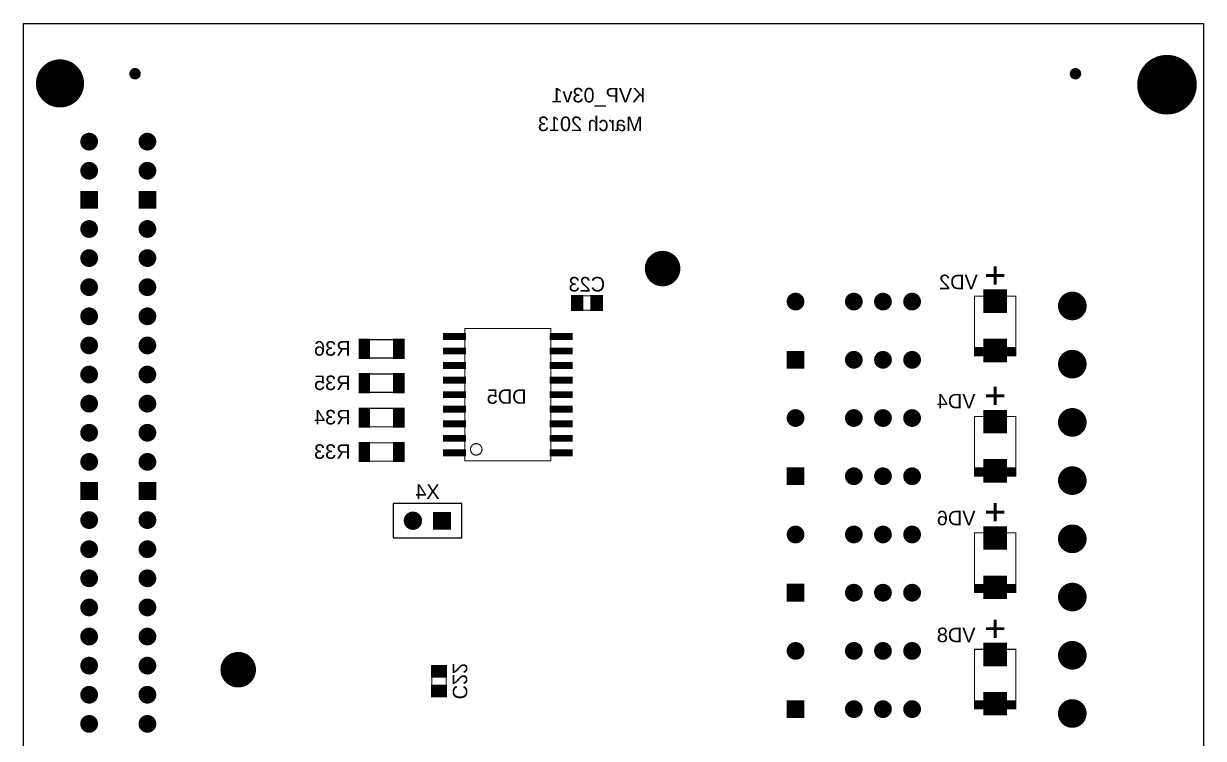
# Model space of a CAD drawing. Extents: x -6 to 97, y -11 to 222.
# Drawn here: x -5.7 to 97.2, y 160 to 222.4 of the extents above; entities that cross this region are included whole.
import ezdxf
from ezdxf.enums import TextEntityAlignment as Align

# ---------------------------------------------------------------- set-up
doc = ezdxf.new("R2010")
doc.units = 0
for name, color, linetype in [('BOARD', 173, 'CONTINUOUS'), ('BOT', 52, 'CONTINUOUS'), ('BOT_ASY', 232, 'CONTINUOUS')]:
    doc.layers.add(name, color=color, linetype=linetype)

msp = doc.modelspace()

# ---------------------------------------------------------------- linework, layer by layer
at = {"layer": 'BOARD'}
msp.add_lwpolyline([(-5.715, -10.541), (-5.715, 222.377), (97.155, 222.377), (97.155, -10.541)], close=True, dxfattribs=at)
at = {"layer": 'BOT', "const_width": 0.2}
for points in [[(-2.54, 215.155, 1), (-2.54, 219.155, 1)], [(93.98, 214.543, 1), (93.98, 219.543, 1)], [(4, 217.6, 1), (4, 218.4, 1)], [(86, 217.6, 1), (86, 218.4, 1)], [(0, 211.4, 1), (0, 212.75, 1)], [(5.08, 211.4, 1), (5.08, 212.75, 1)], [(0, 208.86, 1), (0, 210.21, 1)], [(5.08, 208.86, 1), (5.08, 210.21, 1)], [(0, 203.78, 1), (0, 205.13, 1)], [(5.08, 203.78, 1), (5.08, 205.13, 1)], [(0, 201.24, 1), (0, 202.59, 1)], [(5.08, 201.24, 1), (5.08, 202.59, 1)], [(50, 199.55, 1), (50, 202.45, 1)], [(0, 198.7, 1), (0, 200.05, 1)], [(5.08, 198.7, 1), (5.08, 200.05, 1)], [(61.595, 197.445, 1), (61.595, 198.795, 1)], [(66.675, 197.445, 1), (66.675, 198.795, 1)], [(69.215, 197.445, 1), (69.215, 198.795, 1)], [(71.755, 197.445, 1), (71.755, 198.795, 1)], [(85.725, 196.589, 1), (85.725, 198.889, 1)], [(0, 196.16, 1), (0, 197.51, 1)], [(5.08, 196.16, 1), (5.08, 197.51, 1)], [(0, 193.62, 1), (0, 194.97, 1)], [(5.08, 193.62, 1), (5.08, 194.97, 1)], [(66.675, 192.365, 1), (66.675, 193.715, 1)], [(69.215, 192.365, 1), (69.215, 193.715, 1)], [(71.755, 192.365, 1), (71.755, 193.715, 1)], [(85.725, 191.509, 1), (85.725, 193.809, 1)], [(0, 191.08, 1), (0, 192.43, 1)], [(5.08, 191.08, 1), (5.08, 192.43, 1)], [(0, 188.54, 1), (0, 189.89, 1)], [(5.08, 188.54, 1), (5.08, 189.89, 1)], [(61.595, 187.285, 1), (61.595, 188.635, 1)], [(66.675, 187.285, 1), (66.675, 188.635, 1)], [(69.215, 187.285, 1), (69.215, 188.635, 1)], [(71.755, 187.285, 1), (71.755, 188.635, 1)], [(85.725, 186.429, 1), (85.725, 188.729, 1)], [(0, 186, 1), (0, 187.35, 1)], [(5.08, 186, 1), (5.08, 187.35, 1)], [(0, 183.46, 1), (0, 184.81, 1)], [(5.08, 183.46, 1), (5.08, 184.81, 1)], [(66.675, 182.205, 1), (66.675, 183.555, 1)], [(69.215, 182.205, 1), (69.215, 183.555, 1)], [(71.755, 182.205, 1), (71.755, 183.555, 1)], [(85.725, 181.349, 1), (85.725, 183.649, 1)], [(0, 178.38, 1), (0, 179.73, 1)], [(5.08, 178.38, 1), (5.08, 179.73, 1)], [(28.23, 178.3, 1), (28.23, 179.7, 1)], [(61.595, 177.125, 1), (61.595, 178.475, 1)], [(66.675, 177.125, 1), (66.675, 178.475, 1)], [(69.215, 177.125, 1), (69.215, 178.475, 1)], [(71.755, 177.125, 1), (71.755, 178.475, 1)], [(85.725, 176.269, 1), (85.725, 178.569, 1)], [(0, 175.84, 1), (0, 177.19, 1)], [(5.08, 175.84, 1), (5.08, 177.19, 1)], [(0, 173.3, 1), (0, 174.65, 1)], [(5.08, 173.3, 1), (5.08, 174.65, 1)], [(66.675, 172.045, 1), (66.675, 173.395, 1)], [(69.215, 172.045, 1), (69.215, 173.395, 1)], [(71.755, 172.045, 1), (71.755, 173.395, 1)], [(85.725, 171.189, 1), (85.725, 173.489, 1)], [(0, 170.76, 1), (0, 172.11, 1)], [(5.08, 170.76, 1), (5.08, 172.11, 1)], [(0, 168.22, 1), (0, 169.57, 1)], [(5.08, 168.22, 1), (5.08, 169.57, 1)], [(61.595, 166.965, 1), (61.595, 168.315, 1)], [(66.675, 166.965, 1), (66.675, 168.315, 1)], [(69.215, 166.965, 1), (69.215, 168.315, 1)], [(71.755, 166.965, 1), (71.755, 168.315, 1)], [(85.725, 166.109, 1), (85.725, 168.409, 1)], [(0, 165.68, 1), (0, 167.03, 1)], [(5.08, 165.68, 1), (5.08, 167.03, 1)], [(13, 164.55, 1), (13, 167.45, 1)], [(0, 163.14, 1), (0, 164.49, 1)], [(5.08, 163.14, 1), (5.08, 164.49, 1)], [(66.675, 161.885, 1), (66.675, 163.235, 1)], [(69.215, 161.885, 1), (69.215, 163.235, 1)], [(71.755, 161.885, 1), (71.755, 163.235, 1)], [(85.725, 161.029, 1), (85.725, 163.329, 1)], [(0, 160.6, 1), (0, 161.95, 1)], [(5.08, 160.6, 1), (5.08, 161.95, 1)]]:
    msp.add_lwpolyline(points, format="xyb", close=True, dxfattribs=at)
for points in [[(92.717, 219.2), (95.243, 219.2)], [(93.147, 219.4), (94.813, 219.4)], [(-4.352, 218), (-0.728, 218)], [(-4.245, 218.2), (-0.835, 218.2)], [(-4.105, 218.4), (-0.975, 218.4)], [(-3.922, 218.6), (-1.158, 218.6)], [(-3.677, 218.8), (-1.403, 218.8)], [(-3.311, 219), (-1.769, 219)], [(3.6, 218), (4.4, 218)], [(3.654, 218.2), (4.346, 218.2)], [(85.6, 218), (86.4, 218)], [(85.654, 218.2), (86.346, 218.2)], [(91.671, 218), (96.289, 218)], [(91.764, 218.2), (96.196, 218.2)], [(91.881, 218.4), (96.079, 218.4)], [(92.025, 218.6), (95.935, 218.6)], [(92.202, 218.8), (95.758, 218.8)], [(92.425, 219), (95.535, 219)], [(-4.539, 217.2), (-0.541, 217.2)], [(-4.533, 217), (-0.547, 217)], [(-4.524, 217.4), (-0.556, 217.4)], [(-4.489, 217.6), (-0.591, 217.6)], [(-4.433, 217.8), (-0.647, 217.8)], [(3.654, 217.8), (4.346, 217.8)], [(85.654, 217.8), (86.346, 217.8)], [(91.481, 217), (96.479, 217)], [(91.485, 217.2), (96.475, 217.2)], [(91.506, 217.4), (96.454, 217.4)], [(91.543, 217.6), (96.417, 217.6)], [(91.598, 217.8), (96.362, 217.8)], [(-4.508, 216.8), (-0.572, 216.8)], [(-4.461, 216.6), (-0.619, 216.6)], [(-4.392, 216.4), (-0.688, 216.4)], [(-4.297, 216.2), (-0.783, 216.2)], [(-4.172, 216), (-0.908, 216)], [(91.492, 216.8), (96.468, 216.8)], [(91.52, 216.6), (96.44, 216.6)], [(91.565, 216.4), (96.395, 216.4)], [(91.627, 216.2), (96.333, 216.2)], [(91.708, 216), (96.252, 216)], [(-4.011, 215.8), (-1.069, 215.8)], [(-3.797, 215.6), (-1.283, 215.6)], [(-3.499, 215.4), (-1.581, 215.4)], [(-2.961, 215.2), (-2.119, 215.2)], [(91.811, 215.8), (96.149, 215.8)], [(91.939, 215.6), (96.021, 215.6)], [(92.096, 215.4), (95.864, 215.4)], [(92.291, 215.2), (95.669, 215.2)], [(92.54, 215), (95.42, 215)], [(92.876, 214.8), (95.084, 214.8)], [(93.45, 214.6), (94.51, 214.6)], [(-0.67, 212), (0.67, 212)], [(-0.663, 212.2), (0.663, 212.2)], [(-0.591, 212.4), (0.591, 212.4)], [(-0.424, 212.6), (0.424, 212.6)], [(4.41, 212), (5.75, 212)], [(4.417, 212.2), (5.743, 212.2)], [(4.489, 212.4), (5.671, 212.4)], [(4.656, 212.6), (5.504, 212.6)], [(-0.616, 211.8), (0.616, 211.8)], [(-0.479, 211.6), (0.479, 211.6)], [(4.464, 211.8), (5.696, 211.8)], [(4.601, 211.6), (5.559, 211.6)], [(-0.62, 209.8), (0.62, 209.8)], [(-0.489, 210), (0.489, 210)], [(-0.115, 210.2), (0.115, 210.2)], [(4.46, 209.8), (5.7, 209.8)], [(4.591, 210), (5.569, 210)], [(4.965, 210.2), (5.195, 210.2)], [(-0.671, 209.6), (0.671, 209.6)], [(-0.661, 209.4), (0.661, 209.4)], [(-0.586, 209.2), (0.586, 209.2)], [(-0.411, 209), (0.411, 209)], [(4.409, 209.6), (5.751, 209.6)], [(4.419, 209.4), (5.741, 209.4)], [(4.494, 209.2), (5.666, 209.2)], [(4.669, 209), (5.491, 209)], [(-0.675, 207.6), (0.675, 207.6)], [(-0.675, 207.4), (0.675, 207.4)], [(-0.675, 207.2), (0.675, 207.2)], [(-0.675, 207), (0.675, 207)], [(-0.675, 206.8), (0.675, 206.8)], [(4.405, 207.6), (5.755, 207.6)], [(4.405, 207.4), (5.755, 207.4)], [(4.405, 207.2), (5.755, 207.2)], [(4.405, 207), (5.755, 207)], [(4.405, 206.8), (5.755, 206.8)], [(-0.675, 206.6), (0.675, 206.6)], [(-0.675, 206.4), (0.675, 206.4)], [(4.405, 206.6), (5.755, 206.6)], [(4.405, 206.4), (5.755, 206.4)], [(-0.58, 204.8), (0.58, 204.8)], [(-0.398, 205), (0.398, 205)], [(4.5, 204.8), (5.66, 204.8)], [(4.682, 205), (5.478, 205)], [(-0.672, 204.4), (0.672, 204.4)], [(-0.659, 204.6), (0.659, 204.6)], [(-0.624, 204.2), (0.624, 204.2)], [(-0.498, 204), (0.498, 204)], [(-0.163, 203.8), (0.163, 203.8)], [(4.408, 204.4), (5.752, 204.4)], [(4.421, 204.6), (5.739, 204.6)], [(4.456, 204.2), (5.704, 204.2)], [(4.582, 204), (5.578, 204)], [(4.917, 203.8), (5.243, 203.8)], [(-0.669, 202), (0.669, 202)], [(-0.665, 201.8), (0.665, 201.8)], [(-0.611, 202.2), (0.611, 202.2)], [(-0.596, 201.6), (0.596, 201.6)], [(-0.469, 202.4), (0.469, 202.4)], [(4.411, 202), (5.749, 202)], [(4.415, 201.8), (5.745, 201.8)], [(4.469, 202.2), (5.691, 202.2)], [(4.484, 201.6), (5.676, 201.6)], [(4.611, 202.4), (5.549, 202.4)], [(48.68, 201.6), (51.32, 201.6)], [(48.791, 201.8), (51.209, 201.8)], [(48.95, 202), (51.05, 202)], [(49.187, 202.2), (50.813, 202.2)], [(49.623, 202.4), (50.377, 202.4)], [(-0.436, 201.4), (0.436, 201.4)], [(4.644, 201.4), (5.516, 201.4)], [(48.55, 201), (51.45, 201)], [(48.564, 201.2), (51.436, 201.2)], [(48.564, 200.8), (51.436, 200.8)], [(48.607, 201.4), (51.393, 201.4)], [(48.607, 200.6), (51.393, 200.6)], [(-0.636, 199.6), (0.636, 199.6)], [(-0.524, 199.8), (0.524, 199.8)], [(-0.254, 200), (0.254, 200)], [(4.444, 199.6), (5.716, 199.6)], [(4.556, 199.8), (5.604, 199.8)], [(4.826, 200), (5.334, 200)], [(48.68, 200.4), (51.32, 200.4)], [(48.791, 200.2), (51.209, 200.2)], [(48.95, 200), (51.05, 200)], [(49.187, 199.8), (50.813, 199.8)], [(49.623, 199.6), (50.377, 199.6)], [(-0.674, 199.4), (0.674, 199.4)], [(-0.651, 199.2), (0.651, 199.2)], [(-0.561, 199), (0.561, 199)], [(-0.353, 198.8), (0.353, 198.8)], [(4.406, 199.4), (5.754, 199.4)], [(4.429, 199.2), (5.731, 199.2)], [(4.519, 199), (5.641, 199)], [(4.727, 198.8), (5.433, 198.8)], [(42.1, 198.6), (43, 198.6)], [(43.8, 198.6), (44.7, 198.6)], [(61.121, 198.6), (62.069, 198.6)], [(66.201, 198.6), (67.149, 198.6)], [(68.741, 198.6), (69.689, 198.6)], [(71.281, 198.6), (72.229, 198.6)], [(78.075, 199), (79.925, 199)], [(78.075, 198.8), (79.925, 198.8)], [(78.075, 198.6), (79.925, 198.6)], [(84.963, 198.6), (86.487, 198.6)], [(85.282, 198.8), (86.168, 198.8)], [(42.1, 198.4), (43, 198.4)], [(42.1, 198.2), (43, 198.2)], [(42.1, 198), (43, 198)], [(42.1, 197.8), (43, 197.8)], [(42.1, 197.6), (43, 197.6)], [(43.8, 198.4), (44.7, 198.4)], [(43.8, 198.2), (44.7, 198.2)], [(43.8, 198), (44.7, 198)], [(43.8, 197.8), (44.7, 197.8)], [(43.8, 197.6), (44.7, 197.6)], [(60.925, 198.2), (62.265, 198.2)], [(60.931, 198), (62.259, 198)], [(60.981, 198.4), (62.209, 198.4)], [(61.001, 197.8), (62.189, 197.8)], [(61.165, 197.6), (62.025, 197.6)], [(66.005, 198.2), (67.345, 198.2)], [(66.011, 198), (67.339, 198)], [(66.061, 198.4), (67.289, 198.4)], [(66.081, 197.8), (67.269, 197.8)], [(66.245, 197.6), (67.105, 197.6)], [(68.545, 198.2), (69.885, 198.2)], [(68.551, 198), (69.879, 198)], [(68.601, 198.4), (69.829, 198.4)], [(68.621, 197.8), (69.809, 197.8)], [(68.785, 197.6), (69.645, 197.6)], [(71.085, 198.2), (72.425, 198.2)], [(71.091, 198), (72.419, 198)], [(71.141, 198.4), (72.369, 198.4)], [(71.161, 197.8), (72.349, 197.8)], [(71.325, 197.6), (72.185, 197.6)], [(78.075, 198.4), (79.925, 198.4)], [(78.075, 198.2), (79.925, 198.2)], [(78.075, 198), (79.925, 198)], [(78.075, 197.8), (79.925, 197.8)], [(78.075, 197.6), (79.925, 197.6)], [(84.577, 197.8), (86.873, 197.8)], [(84.584, 197.6), (86.866, 197.6)], [(84.606, 198), (86.844, 198)], [(84.672, 198.2), (86.778, 198.2)], [(84.784, 198.4), (86.666, 198.4)], [(-0.674, 196.8), (0.674, 196.8)], [(-0.654, 197), (0.654, 197)], [(-0.632, 196.6), (0.632, 196.6)], [(-0.567, 197.2), (0.567, 197.2)], [(-0.516, 196.4), (0.516, 196.4)], [(-0.369, 197.4), (0.369, 197.4)], [(4.406, 196.8), (5.754, 196.8)], [(4.426, 197), (5.734, 197)], [(4.448, 196.6), (5.712, 196.6)], [(4.513, 197.2), (5.647, 197.2)], [(4.564, 196.4), (5.596, 196.4)], [(4.711, 197.4), (5.449, 197.4)], [(42.1, 197.4), (43, 197.4)], [(43.8, 197.4), (44.7, 197.4)], [(78.075, 197.4), (79.925, 197.4)], [(84.627, 197.4), (86.823, 197.4)], [(84.71, 197.2), (86.74, 197.2)], [(84.844, 197), (86.606, 197)], [(85.062, 196.8), (86.388, 196.8)], [(85.567, 196.6), (85.883, 196.6)], [(-0.228, 196.2), (0.228, 196.2)], [(4.852, 196.2), (5.308, 196.2)], [(-0.666, 194.4), (0.666, 194.4)], [(-0.602, 194.6), (0.602, 194.6)], [(-0.447, 194.8), (0.447, 194.8)], [(4.414, 194.4), (5.746, 194.4)], [(4.478, 194.6), (5.682, 194.6)], [(4.633, 194.8), (5.527, 194.8)], [(23.6, 194.6), (24.4, 194.6)], [(23.6, 194.4), (24.4, 194.4)], [(26.6, 194.6), (27.4, 194.6)], [(26.6, 194.4), (27.4, 194.4)], [(30.95, 195.2), (32.75, 195.2)], [(30.95, 195), (32.75, 195)], [(40.25, 195.2), (42.05, 195.2)], [(40.25, 195), (42.05, 195)], [(78.075, 194.6), (79.925, 194.6)], [(78.075, 194.4), (79.925, 194.4)], [(-0.668, 194.2), (0.668, 194.2)], [(-0.607, 194), (0.607, 194)], [(-0.458, 193.8), (0.458, 193.8)], [(4.412, 194.2), (5.748, 194.2)], [(4.473, 194), (5.687, 194)], [(4.622, 193.8), (5.538, 193.8)], [(23.6, 194.2), (24.4, 194.2)], [(23.6, 194), (24.4, 194)], [(23.6, 193.8), (24.4, 193.8)], [(23.6, 193.6), (24.4, 193.6)], [(23.6, 193.4), (24.4, 193.4)], [(26.6, 194.2), (27.4, 194.2)], [(26.6, 194), (27.4, 194)], [(26.6, 193.8), (27.4, 193.8)], [(26.6, 193.6), (27.4, 193.6)], [(26.6, 193.4), (27.4, 193.4)], [(30.95, 194), (32.75, 194)], [(30.95, 193.8), (32.75, 193.8)], [(40.25, 194), (42.05, 194)], [(40.25, 193.8), (42.05, 193.8)], [(60.92, 193.6), (62.27, 193.6)], [(60.92, 193.4), (62.27, 193.4)], [(66.105, 193.4), (67.245, 193.4)], [(66.299, 193.6), (67.051, 193.6)], [(68.645, 193.4), (69.785, 193.4)], [(68.839, 193.6), (69.591, 193.6)], [(71.185, 193.4), (72.325, 193.4)], [(71.379, 193.6), (72.131, 193.6)], [(78.075, 194.2), (79.925, 194.2)], [(78.075, 194), (79.925, 194)], [(78.075, 193.8), (79.925, 193.8)], [(78.075, 193.6), (79.925, 193.6)], [(78.075, 193.4), (79.925, 193.4)], [(84.846, 193.4), (86.604, 193.4)], [(85.064, 193.6), (86.386, 193.6)], [(85.582, 193.8), (85.868, 193.8)], [(-0.198, 192.4), (0.198, 192.4)], [(4.882, 192.4), (5.278, 192.4)], [(30.95, 192.6), (32.75, 192.6)], [(30.95, 192.4), (32.75, 192.4)], [(40.25, 192.6), (42.05, 192.6)], [(40.25, 192.4), (42.05, 192.4)], [(60.92, 193.2), (62.27, 193.2)], [(60.92, 193), (62.27, 193)], [(60.92, 192.8), (62.27, 192.8)], [(60.92, 192.6), (62.27, 192.6)], [(60.92, 192.4), (62.27, 192.4)], [(66.002, 193), (67.348, 193)], [(66.02, 193.2), (67.33, 193.2)], [(66.045, 192.8), (67.305, 192.8)], [(66.164, 192.6), (67.186, 192.6)], [(66.461, 192.4), (66.889, 192.4)], [(68.542, 193), (69.888, 193)], [(68.56, 193.2), (69.87, 193.2)], [(68.585, 192.8), (69.845, 192.8)], [(68.704, 192.6), (69.726, 192.6)], [(69.001, 192.4), (69.429, 192.4)], [(71.082, 193), (72.428, 193)], [(71.1, 193.2), (72.41, 193.2)], [(71.125, 192.8), (72.385, 192.8)], [(71.244, 192.6), (72.266, 192.6)], [(71.541, 192.4), (71.969, 192.4)], [(78.075, 193.2), (79.925, 193.2)], [(78.075, 193), (79.925, 193)], [(84.577, 192.6), (86.873, 192.6)], [(84.584, 192.8), (86.866, 192.8)], [(84.605, 192.4), (86.845, 192.4)], [(84.627, 193), (86.823, 193)], [(84.711, 193.2), (86.739, 193.2)], [(-0.673, 191.8), (0.673, 191.8)], [(-0.656, 191.6), (0.656, 191.6)], [(-0.628, 192), (0.628, 192)], [(-0.574, 191.4), (0.574, 191.4)], [(-0.507, 192.2), (0.507, 192.2)], [(4.407, 191.8), (5.753, 191.8)], [(4.424, 191.6), (5.736, 191.6)], [(4.452, 192), (5.708, 192)], [(4.506, 191.4), (5.654, 191.4)], [(4.573, 192.2), (5.587, 192.2)], [(23.6, 191.6), (24.4, 191.6)], [(23.6, 191.4), (24.4, 191.4)], [(26.6, 191.6), (27.4, 191.6)], [(26.6, 191.4), (27.4, 191.4)], [(30.95, 191.4), (32.75, 191.4)], [(40.25, 191.4), (42.05, 191.4)], [(84.671, 192.2), (86.779, 192.2)], [(84.783, 192), (86.667, 192)], [(84.961, 191.8), (86.489, 191.8)], [(85.277, 191.6), (86.173, 191.6)], [(-0.384, 191.2), (0.384, 191.2)], [(4.696, 191.2), (5.464, 191.2)], [(23.6, 191.2), (24.4, 191.2)], [(23.6, 191), (24.4, 191)], [(23.6, 190.8), (24.4, 190.8)], [(23.6, 190.6), (24.4, 190.6)], [(23.6, 190.4), (24.4, 190.4)], [(26.6, 191.2), (27.4, 191.2)], [(26.6, 191), (27.4, 191)], [(26.6, 190.8), (27.4, 190.8)], [(26.6, 190.6), (27.4, 190.6)], [(26.6, 190.4), (27.4, 190.4)], [(30.95, 191.2), (32.75, 191.2)], [(40.25, 191.2), (42.05, 191.2)], [(-0.674, 189.2), (0.674, 189.2)], [(-0.649, 189.4), (0.649, 189.4)], [(-0.554, 189.6), (0.554, 189.6)], [(-0.336, 189.8), (0.336, 189.8)], [(4.406, 189.2), (5.754, 189.2)], [(4.431, 189.4), (5.729, 189.4)], [(4.526, 189.6), (5.634, 189.6)], [(4.744, 189.8), (5.416, 189.8)], [(30.95, 190.2), (32.75, 190.2)], [(30.95, 190), (32.75, 190)], [(30.95, 189.8), (32.75, 189.8)], [(40.25, 190.2), (42.05, 190.2)], [(40.25, 190), (42.05, 190)], [(40.25, 189.8), (42.05, 189.8)], [(-0.639, 189), (0.639, 189)], [(-0.532, 188.8), (0.532, 188.8)], [(-0.278, 188.6), (0.278, 188.6)], [(4.441, 189), (5.719, 189)], [(4.548, 188.8), (5.612, 188.8)], [(4.802, 188.6), (5.358, 188.6)], [(23.6, 188.6), (24.4, 188.6)], [(23.6, 188.4), (24.4, 188.4)], [(23.6, 188.2), (24.4, 188.2)], [(26.6, 188.6), (27.4, 188.6)], [(26.6, 188.4), (27.4, 188.4)], [(26.6, 188.2), (27.4, 188.2)], [(30.95, 188.8), (32.75, 188.8)], [(30.95, 188.6), (32.75, 188.6)], [(40.25, 188.8), (42.05, 188.8)], [(40.25, 188.6), (42.05, 188.6)], [(60.965, 188.2), (62.225, 188.2)], [(61.084, 188.4), (62.106, 188.4)], [(61.381, 188.6), (61.809, 188.6)], [(66.045, 188.2), (67.305, 188.2)], [(66.164, 188.4), (67.186, 188.4)], [(66.461, 188.6), (66.889, 188.6)], [(68.585, 188.2), (69.845, 188.2)], [(68.704, 188.4), (69.726, 188.4)], [(69.001, 188.6), (69.429, 188.6)], [(71.125, 188.2), (72.385, 188.2)], [(71.244, 188.4), (72.266, 188.4)], [(71.541, 188.6), (71.969, 188.6)], [(78.075, 188.4), (79.925, 188.4)], [(78.075, 188.2), (79.925, 188.2)], [(84.758, 188.2), (86.692, 188.2)], [(84.92, 188.4), (86.53, 188.4)], [(85.196, 188.6), (86.254, 188.6)], [(-0.424, 187.2), (0.424, 187.2)], [(4.656, 187.2), (5.504, 187.2)], [(23.6, 188), (24.4, 188)], [(23.6, 187.8), (24.4, 187.8)], [(23.6, 187.6), (24.4, 187.6)], [(23.6, 187.4), (24.4, 187.4)], [(26.6, 188), (27.4, 188)], [(26.6, 187.8), (27.4, 187.8)], [(26.6, 187.6), (27.4, 187.6)], [(26.6, 187.4), (27.4, 187.4)], [(30.95, 187.6), (32.75, 187.6)], [(30.95, 187.4), (32.75, 187.4)], [(40.25, 187.6), (42.05, 187.6)], [(40.25, 187.4), (42.05, 187.4)], [(60.922, 188), (62.268, 188)], [(60.94, 187.8), (62.25, 187.8)], [(61.025, 187.6), (62.165, 187.6)], [(61.219, 187.4), (61.971, 187.4)], [(66.002, 188), (67.348, 188)], [(66.02, 187.8), (67.33, 187.8)], [(66.105, 187.6), (67.245, 187.6)], [(66.299, 187.4), (67.051, 187.4)], [(68.542, 188), (69.888, 188)], [(68.56, 187.8), (69.87, 187.8)], [(68.645, 187.6), (69.785, 187.6)], [(68.839, 187.4), (69.591, 187.4)], [(71.082, 188), (72.428, 188)], [(71.1, 187.8), (72.41, 187.8)], [(71.185, 187.6), (72.325, 187.6)], [(71.379, 187.4), (72.131, 187.4)], [(78.075, 188), (79.925, 188)], [(78.075, 187.8), (79.925, 187.8)], [(78.075, 187.6), (79.925, 187.6)], [(78.075, 187.4), (79.925, 187.4)], [(78.075, 187.2), (79.925, 187.2)], [(84.576, 187.6), (86.874, 187.6)], [(84.59, 187.4), (86.86, 187.4)], [(84.597, 187.8), (86.853, 187.8)], [(84.64, 187.2), (86.81, 187.2)], [(84.655, 188), (86.795, 188)], [(-0.67, 186.6), (0.67, 186.6)], [(-0.663, 186.8), (0.663, 186.8)], [(-0.616, 186.4), (0.616, 186.4)], [(-0.591, 187), (0.591, 187)], [(-0.479, 186.2), (0.479, 186.2)], [(4.41, 186.6), (5.75, 186.6)], [(4.417, 186.8), (5.743, 186.8)], [(4.464, 186.4), (5.696, 186.4)], [(4.489, 187), (5.671, 187)], [(4.601, 186.2), (5.559, 186.2)], [(30.95, 186.2), (32.75, 186.2)], [(40.25, 186.2), (42.05, 186.2)], [(78.075, 187), (79.925, 187)], [(78.075, 186.8), (79.925, 186.8)], [(84.732, 187), (86.718, 187)], [(84.88, 186.8), (86.57, 186.8)], [(85.122, 186.6), (86.328, 186.6)], [(23.6, 185.6), (24.4, 185.6)], [(23.6, 185.4), (24.4, 185.4)], [(23.6, 185.2), (24.4, 185.2)], [(26.6, 185.6), (27.4, 185.6)], [(26.6, 185.4), (27.4, 185.4)], [(26.6, 185.2), (27.4, 185.2)], [(30.95, 186), (32.75, 186)], [(40.25, 186), (42.05, 186)], [(-0.671, 184.2), (0.671, 184.2)], [(-0.62, 184.4), (0.62, 184.4)], [(-0.489, 184.6), (0.489, 184.6)], [(-0.115, 184.8), (0.115, 184.8)], [(4.409, 184.2), (5.751, 184.2)], [(4.46, 184.4), (5.7, 184.4)], [(4.591, 184.6), (5.569, 184.6)], [(4.965, 184.8), (5.195, 184.8)], [(23.6, 185), (24.4, 185)], [(23.6, 184.8), (24.4, 184.8)], [(23.6, 184.6), (24.4, 184.6)], [(23.6, 184.4), (24.4, 184.4)], [(26.6, 185), (27.4, 185)], [(26.6, 184.8), (27.4, 184.8)], [(26.6, 184.6), (27.4, 184.6)], [(26.6, 184.4), (27.4, 184.4)], [(30.95, 185), (32.75, 185)], [(30.95, 184.8), (32.75, 184.8)], [(40.25, 185), (42.05, 185)], [(40.25, 184.8), (42.05, 184.8)], [(78.075, 184.2), (79.925, 184.2)], [(-0.661, 184), (0.661, 184)], [(-0.586, 183.8), (0.586, 183.8)], [(-0.411, 183.6), (0.411, 183.6)], [(4.419, 184), (5.741, 184)], [(4.494, 183.8), (5.666, 183.8)], [(4.669, 183.6), (5.491, 183.6)], [(60.92, 183.4), (62.27, 183.4)], [(60.92, 183.2), (62.27, 183.2)], [(66.081, 183.2), (67.269, 183.2)], [(66.245, 183.4), (67.105, 183.4)], [(68.621, 183.2), (69.809, 183.2)], [(68.785, 183.4), (69.645, 183.4)], [(71.161, 183.2), (72.349, 183.2)], [(71.325, 183.4), (72.185, 183.4)], [(78.075, 184), (79.925, 184)], [(78.075, 183.8), (79.925, 183.8)], [(78.075, 183.6), (79.925, 183.6)], [(78.075, 183.4), (79.925, 183.4)], [(78.075, 183.2), (79.925, 183.2)], [(84.814, 183.2), (86.636, 183.2)], [(85.011, 183.4), (86.439, 183.4)], [(85.393, 183.6), (86.057, 183.6)], [(-0.675, 182.2), (0.675, 182.2)], [(-0.675, 182), (0.675, 182)], [(4.405, 182.2), (5.755, 182.2)], [(4.405, 182), (5.755, 182)], [(60.92, 183), (62.27, 183)], [(60.92, 182.8), (62.27, 182.8)], [(60.92, 182.6), (62.27, 182.6)], [(60.92, 182.4), (62.27, 182.4)], [(66.005, 182.8), (67.345, 182.8)], [(66.011, 183), (67.339, 183)], [(66.061, 182.6), (67.289, 182.6)], [(66.201, 182.4), (67.149, 182.4)], [(68.545, 182.8), (69.885, 182.8)], [(68.551, 183), (69.879, 183)], [(68.601, 182.6), (69.829, 182.6)], [(68.741, 182.4), (69.689, 182.4)], [(71.085, 182.8), (72.425, 182.8)], [(71.091, 183), (72.419, 183)], [(71.141, 182.6), (72.369, 182.6)], [(71.281, 182.4), (72.229, 182.4)], [(78.075, 183), (79.925, 183)], [(78.075, 182.8), (79.925, 182.8)], [(78.075, 182.6), (79.925, 182.6)], [(84.58, 182.6), (86.87, 182.6)], [(84.58, 182.4), (86.87, 182.4)], [(84.615, 182.2), (86.835, 182.2)], [(84.616, 182.8), (86.834, 182.8)], [(84.689, 182), (86.761, 182)], [(84.69, 183), (86.76, 183)], [(-0.675, 181.8), (0.675, 181.8)], [(-0.675, 181.6), (0.675, 181.6)], [(-0.675, 181.4), (0.675, 181.4)], [(-0.675, 181.2), (0.675, 181.2)], [(-0.675, 181), (0.675, 181)], [(4.405, 181.8), (5.755, 181.8)], [(4.405, 181.6), (5.755, 181.6)], [(4.405, 181.4), (5.755, 181.4)], [(4.405, 181.2), (5.755, 181.2)], [(4.405, 181), (5.755, 181)], [(84.812, 181.8), (86.638, 181.8)], [(85.008, 181.6), (86.442, 181.6)], [(85.387, 181.4), (86.063, 181.4)], [(-0.672, 179), (0.672, 179)], [(-0.659, 179.2), (0.659, 179.2)], [(-0.58, 179.4), (0.58, 179.4)], [(-0.398, 179.6), (0.398, 179.6)], [(4.408, 179), (5.752, 179)], [(4.421, 179.2), (5.739, 179.2)], [(4.5, 179.4), (5.66, 179.4)], [(4.682, 179.6), (5.478, 179.6)], [(27.53, 179), (28.93, 179)], [(27.56, 179.2), (28.9, 179.2)], [(27.656, 179.4), (28.804, 179.4)], [(27.87, 179.6), (28.59, 179.6)], [(30.095, 179.6), (31.445, 179.6)], [(30.095, 179.4), (31.445, 179.4)], [(30.095, 179.2), (31.445, 179.2)], [(30.095, 179), (31.445, 179)], [(-0.624, 178.8), (0.624, 178.8)], [(-0.498, 178.6), (0.498, 178.6)], [(-0.163, 178.4), (0.163, 178.4)], [(4.456, 178.8), (5.704, 178.8)], [(4.582, 178.6), (5.578, 178.6)], [(4.917, 178.4), (5.243, 178.4)], [(27.56, 178.8), (28.9, 178.8)], [(27.656, 178.6), (28.804, 178.6)], [(27.87, 178.4), (28.59, 178.4)], [(30.095, 178.8), (31.445, 178.8)], [(30.095, 178.6), (31.445, 178.6)], [(30.095, 178.4), (31.445, 178.4)], [(60.951, 178), (62.239, 178)], [(61.052, 178.2), (62.138, 178.2)], [(61.286, 178.4), (61.904, 178.4)], [(66.031, 178), (67.319, 178)], [(66.132, 178.2), (67.218, 178.2)], [(66.366, 178.4), (66.984, 178.4)], [(68.571, 178), (69.859, 178)], [(68.672, 178.2), (69.758, 178.2)], [(68.906, 178.4), (69.524, 178.4)], [(71.111, 178), (72.399, 178)], [(71.212, 178.2), (72.298, 178.2)], [(71.446, 178.4), (72.064, 178.4)], [(78.075, 178.4), (79.925, 178.4)], [(78.075, 178.2), (79.925, 178.2)], [(78.075, 178), (79.925, 178)], [(84.733, 178), (86.717, 178)], [(84.881, 178.2), (86.569, 178.2)], [(85.125, 178.4), (86.325, 178.4)], [(-0.469, 177), (0.469, 177)], [(4.611, 177), (5.549, 177)], [(60.92, 177.8), (62.27, 177.8)], [(60.951, 177.6), (62.239, 177.6)], [(61.052, 177.4), (62.138, 177.4)], [(61.286, 177.2), (61.904, 177.2)], [(66, 177.8), (67.35, 177.8)], [(66.031, 177.6), (67.319, 177.6)], [(66.132, 177.4), (67.218, 177.4)], [(66.366, 177.2), (66.984, 177.2)], [(68.54, 177.8), (69.89, 177.8)], [(68.571, 177.6), (69.859, 177.6)], [(68.672, 177.4), (69.758, 177.4)], [(68.906, 177.2), (69.524, 177.2)], [(71.08, 177.8), (72.43, 177.8)], [(71.111, 177.6), (72.399, 177.6)], [(71.212, 177.4), (72.298, 177.4)], [(71.446, 177.2), (72.064, 177.2)], [(78.075, 177.8), (79.925, 177.8)], [(78.075, 177.6), (79.925, 177.6)], [(78.075, 177.4), (79.925, 177.4)], [(78.075, 177.2), (79.925, 177.2)], [(78.075, 177), (79.925, 177)], [(84.576, 177.4), (86.874, 177.4)], [(84.59, 177.6), (86.86, 177.6)], [(84.597, 177.2), (86.853, 177.2)], [(84.64, 177.8), (86.81, 177.8)], [(84.655, 177), (86.795, 177)], [(-0.669, 176.6), (0.669, 176.6)], [(-0.665, 176.4), (0.665, 176.4)], [(-0.611, 176.8), (0.611, 176.8)], [(-0.596, 176.2), (0.596, 176.2)], [(-0.436, 176), (0.436, 176)], [(4.411, 176.6), (5.749, 176.6)], [(4.415, 176.4), (5.745, 176.4)], [(4.469, 176.8), (5.691, 176.8)], [(4.484, 176.2), (5.676, 176.2)], [(4.644, 176), (5.516, 176)], [(78.075, 176.8), (79.925, 176.8)], [(78.075, 176.6), (79.925, 176.6)], [(84.756, 176.8), (86.694, 176.8)], [(84.918, 176.6), (86.532, 176.6)], [(85.192, 176.4), (86.258, 176.4)], [(-0.674, 174), (0.674, 174)], [(-0.651, 173.8), (0.651, 173.8)], [(-0.636, 174.2), (0.636, 174.2)], [(-0.524, 174.4), (0.524, 174.4)], [(-0.254, 174.6), (0.254, 174.6)], [(4.406, 174), (5.754, 174)], [(4.429, 173.8), (5.731, 173.8)], [(4.444, 174.2), (5.716, 174.2)], [(4.556, 174.4), (5.604, 174.4)], [(4.826, 174.6), (5.334, 174.6)], [(78.075, 174), (79.925, 174)], [(78.075, 173.8), (79.925, 173.8)], [(-0.561, 173.6), (0.561, 173.6)], [(-0.353, 173.4), (0.353, 173.4)], [(4.519, 173.6), (5.641, 173.6)], [(4.727, 173.4), (5.433, 173.4)], [(60.92, 173.2), (62.27, 173.2)], [(60.92, 173), (62.27, 173)], [(60.92, 172.8), (62.27, 172.8)], [(66.005, 172.8), (67.345, 172.8)], [(66.061, 173), (67.289, 173)], [(66.201, 173.2), (67.149, 173.2)], [(68.545, 172.8), (69.885, 172.8)], [(68.601, 173), (69.829, 173)], [(68.741, 173.2), (69.689, 173.2)], [(71.085, 172.8), (72.425, 172.8)], [(71.141, 173), (72.369, 173)], [(71.281, 173.2), (72.229, 173.2)], [(78.075, 173.6), (79.925, 173.6)], [(78.075, 173.4), (79.925, 173.4)], [(78.075, 173.2), (79.925, 173.2)], [(78.075, 173), (79.925, 173)], [(78.075, 172.8), (79.925, 172.8)], [(84.672, 172.8), (86.778, 172.8)], [(84.784, 173), (86.666, 173)], [(84.963, 173.2), (86.487, 173.2)], [(85.282, 173.4), (86.168, 173.4)], [(-0.567, 171.8), (0.567, 171.8)], [(-0.369, 172), (0.369, 172)], [(4.513, 171.8), (5.647, 171.8)], [(4.711, 172), (5.449, 172)], [(60.92, 172.6), (62.27, 172.6)], [(60.92, 172.4), (62.27, 172.4)], [(60.92, 172.2), (62.27, 172.2)], [(66.011, 172.6), (67.339, 172.6)], [(66.081, 172.4), (67.269, 172.4)], [(66.245, 172.2), (67.105, 172.2)], [(68.551, 172.6), (69.879, 172.6)], [(68.621, 172.4), (69.809, 172.4)], [(68.785, 172.2), (69.645, 172.2)], [(71.091, 172.6), (72.419, 172.6)], [(71.161, 172.4), (72.349, 172.4)], [(71.325, 172.2), (72.185, 172.2)], [(78.075, 172.6), (79.925, 172.6)], [(78.075, 172.4), (79.925, 172.4)], [(84.577, 172.4), (86.873, 172.4)], [(84.584, 172.2), (86.866, 172.2)], [(84.606, 172.6), (86.844, 172.6)], [(84.627, 172), (86.823, 172)], [(84.71, 171.8), (86.74, 171.8)], [(-0.674, 171.4), (0.674, 171.4)], [(-0.654, 171.6), (0.654, 171.6)], [(-0.632, 171.2), (0.632, 171.2)], [(-0.516, 171), (0.516, 171)], [(-0.228, 170.8), (0.228, 170.8)], [(4.406, 171.4), (5.754, 171.4)], [(4.426, 171.6), (5.734, 171.6)], [(4.448, 171.2), (5.712, 171.2)], [(4.564, 171), (5.596, 171)], [(4.852, 170.8), (5.308, 170.8)], [(84.844, 171.6), (86.606, 171.6)], [(85.062, 171.4), (86.388, 171.4)], [(85.567, 171.2), (85.883, 171.2)], [(-0.668, 168.8), (0.668, 168.8)], [(-0.666, 169), (0.666, 169)], [(-0.602, 169.2), (0.602, 169.2)], [(-0.447, 169.4), (0.447, 169.4)], [(4.412, 168.8), (5.748, 168.8)], [(4.414, 169), (5.746, 169)], [(4.478, 169.2), (5.682, 169.2)], [(4.633, 169.4), (5.527, 169.4)], [(-0.607, 168.6), (0.607, 168.6)], [(-0.458, 168.4), (0.458, 168.4)], [(4.473, 168.6), (5.687, 168.6)], [(4.622, 168.4), (5.538, 168.4)], [(60.922, 167.6), (62.268, 167.6)], [(60.94, 167.8), (62.25, 167.8)], [(61.025, 168), (62.165, 168)], [(61.219, 168.2), (61.971, 168.2)], [(66.002, 167.6), (67.348, 167.6)], [(66.02, 167.8), (67.33, 167.8)], [(66.105, 168), (67.245, 168)], [(66.299, 168.2), (67.051, 168.2)], [(68.542, 167.6), (69.888, 167.6)], [(68.56, 167.8), (69.87, 167.8)], [(68.645, 168), (69.785, 168)], [(68.839, 168.2), (69.591, 168.2)], [(71.082, 167.6), (72.428, 167.6)], [(71.1, 167.8), (72.41, 167.8)], [(71.185, 168), (72.325, 168)], [(71.379, 168.2), (72.131, 168.2)], [(78.075, 168.2), (79.925, 168.2)], [(78.075, 168), (79.925, 168)], [(78.075, 167.8), (79.925, 167.8)], [(78.075, 167.6), (79.925, 167.6)], [(84.627, 167.6), (86.823, 167.6)], [(84.711, 167.8), (86.739, 167.8)], [(84.846, 168), (86.604, 168)], [(85.064, 168.2), (86.386, 168.2)], [(85.582, 168.4), (85.868, 168.4)], [(-0.628, 166.6), (0.628, 166.6)], [(-0.507, 166.8), (0.507, 166.8)], [(-0.198, 167), (0.198, 167)], [(4.452, 166.6), (5.708, 166.6)], [(4.573, 166.8), (5.587, 166.8)], [(4.882, 167), (5.278, 167)], [(11.68, 166.6), (14.32, 166.6)], [(11.791, 166.8), (14.209, 166.8)], [(11.95, 167), (14.05, 167)], [(12.187, 167.2), (13.813, 167.2)], [(12.623, 167.4), (13.377, 167.4)], [(60.965, 167.4), (62.225, 167.4)], [(61.084, 167.2), (62.106, 167.2)], [(61.381, 167), (61.809, 167)], [(66.045, 167.4), (67.305, 167.4)], [(66.164, 167.2), (67.186, 167.2)], [(66.461, 167), (66.889, 167)], [(68.585, 167.4), (69.845, 167.4)], [(68.704, 167.2), (69.726, 167.2)], [(69.001, 167), (69.429, 167)], [(71.125, 167.4), (72.385, 167.4)], [(71.244, 167.2), (72.266, 167.2)], [(71.541, 167), (71.969, 167)], [(78.075, 167.4), (79.925, 167.4)], [(78.075, 167.2), (79.925, 167.2)], [(78.075, 167), (79.925, 167)], [(78.075, 166.8), (79.925, 166.8)], [(78.075, 166.6), (79.925, 166.6)], [(84.577, 167.2), (86.873, 167.2)], [(84.584, 167.4), (86.866, 167.4)], [(84.605, 167), (86.845, 167)], [(84.671, 166.8), (86.779, 166.8)], [(84.783, 166.6), (86.667, 166.6)], [(-0.673, 166.4), (0.673, 166.4)], [(-0.656, 166.2), (0.656, 166.2)], [(-0.574, 166), (0.574, 166)], [(-0.384, 165.8), (0.384, 165.8)], [(4.407, 166.4), (5.753, 166.4)], [(4.424, 166.2), (5.736, 166.2)], [(4.506, 166), (5.654, 166)], [(4.696, 165.8), (5.464, 165.8)], [(11.55, 166), (14.45, 166)], [(11.564, 166.2), (14.436, 166.2)], [(11.564, 165.8), (14.436, 165.8)], [(11.607, 166.4), (14.393, 166.4)], [(11.607, 165.6), (14.393, 165.6)], [(29.9, 166.2), (31.1, 166.2)], [(29.9, 166), (31.1, 166)], [(29.9, 165.8), (31.1, 165.8)], [(29.9, 165.6), (31.1, 165.6)], [(84.961, 166.4), (86.489, 166.4)], [(85.277, 166.2), (86.173, 166.2)], [(11.68, 165.4), (14.32, 165.4)], [(11.791, 165.2), (14.209, 165.2)], [(11.95, 165), (14.05, 165)], [(12.187, 164.8), (13.813, 164.8)], [(12.623, 164.6), (13.377, 164.6)], [(29.9, 165.4), (31.1, 165.4)], [(29.9, 164.6), (31.1, 164.6)], [(-0.674, 163.8), (0.674, 163.8)], [(-0.649, 164), (0.649, 164)], [(-0.639, 163.6), (0.639, 163.6)], [(-0.554, 164.2), (0.554, 164.2)], [(-0.336, 164.4), (0.336, 164.4)], [(4.406, 163.8), (5.754, 163.8)], [(4.431, 164), (5.729, 164)], [(4.441, 163.6), (5.719, 163.6)], [(4.526, 164.2), (5.634, 164.2)], [(4.744, 164.4), (5.416, 164.4)], [(29.9, 164.4), (31.1, 164.4)], [(29.9, 164.2), (31.1, 164.2)], [(29.9, 164), (31.1, 164)], [(29.9, 163.8), (31.1, 163.8)], [(78.075, 163.8), (79.925, 163.8)], [(78.075, 163.6), (79.925, 163.6)], [(-0.532, 163.4), (0.532, 163.4)], [(-0.278, 163.2), (0.278, 163.2)], [(4.548, 163.4), (5.612, 163.4)], [(4.802, 163.2), (5.358, 163.2)], [(60.92, 163.2), (62.27, 163.2)], [(60.92, 163), (62.27, 163)], [(60.92, 162.8), (62.27, 162.8)], [(60.92, 162.6), (62.27, 162.6)], [(66.002, 162.6), (67.348, 162.6)], [(66.045, 162.8), (67.305, 162.8)], [(66.164, 163), (67.186, 163)], [(66.461, 163.2), (66.889, 163.2)], [(68.542, 162.6), (69.888, 162.6)], [(68.585, 162.8), (69.845, 162.8)], [(68.704, 163), (69.726, 163)], [(69.001, 163.2), (69.429, 163.2)], [(71.082, 162.6), (72.428, 162.6)], [(71.125, 162.8), (72.385, 162.8)], [(71.244, 163), (72.266, 163)], [(71.541, 163.2), (71.969, 163.2)], [(78.075, 163.4), (79.925, 163.4)], [(78.075, 163.2), (79.925, 163.2)], [(78.075, 163), (79.925, 163)], [(78.075, 162.8), (79.925, 162.8)], [(78.075, 162.6), (79.925, 162.6)], [(84.655, 162.6), (86.795, 162.6)], [(84.758, 162.8), (86.692, 162.8)], [(84.92, 163), (86.53, 163)], [(85.196, 163.2), (86.254, 163.2)], [(-0.591, 161.6), (0.591, 161.6)], [(-0.424, 161.8), (0.424, 161.8)], [(4.489, 161.6), (5.671, 161.6)], [(4.656, 161.8), (5.504, 161.8)], [(60.92, 162.4), (62.27, 162.4)], [(60.92, 162.2), (62.27, 162.2)], [(60.92, 162), (62.27, 162)], [(66.02, 162.4), (67.33, 162.4)], [(66.105, 162.2), (67.245, 162.2)], [(66.299, 162), (67.051, 162)], [(68.56, 162.4), (69.87, 162.4)], [(68.645, 162.2), (69.785, 162.2)], [(68.839, 162), (69.591, 162)], [(71.1, 162.4), (72.41, 162.4)], [(71.185, 162.2), (72.325, 162.2)], [(71.379, 162), (72.131, 162)], [(78.075, 162.4), (79.925, 162.4)], [(78.075, 162.2), (79.925, 162.2)], [(84.576, 162.2), (86.874, 162.2)], [(84.59, 162), (86.86, 162)], [(84.597, 162.4), (86.853, 162.4)], [(84.64, 161.8), (86.81, 161.8)], [(84.732, 161.6), (86.718, 161.6)], [(-0.67, 161.2), (0.67, 161.2)], [(-0.663, 161.4), (0.663, 161.4)], [(-0.616, 161), (0.616, 161)], [(-0.479, 160.8), (0.479, 160.8)], [(4.41, 161.2), (5.75, 161.2)], [(4.417, 161.4), (5.743, 161.4)], [(4.464, 161), (5.696, 161)], [(4.601, 160.8), (5.559, 160.8)], [(84.88, 161.4), (86.57, 161.4)], [(85.122, 161.2), (86.328, 161.2)]]:
    msp.add_lwpolyline(points, dxfattribs=at)
for points in [[(-0.675, 206.32), (-0.675, 207.67), (0.675, 207.67), (0.675, 206.32)], [(4.405, 206.32), (4.405, 207.67), (5.755, 207.67), (5.755, 206.32)], [(42.1, 197.4), (42.1, 198.6), (43, 198.6), (43, 197.4)], [(43.8, 197.4), (43.8, 198.6), (44.7, 198.6), (44.7, 197.4)], [(78.075, 197.225), (78.075, 199.075), (79.925, 199.075), (79.925, 197.225)], [(23.6, 193.225), (23.6, 194.775), (24.4, 194.775), (24.4, 193.225)], [(26.6, 193.225), (26.6, 194.775), (27.4, 194.775), (27.4, 193.225)], [(30.95, 194.88), (30.95, 195.28), (32.75, 195.28), (32.75, 194.88)], [(40.25, 194.88), (40.25, 195.28), (42.05, 195.28), (42.05, 194.88)], [(78.075, 192.925), (78.075, 194.775), (79.925, 194.775), (79.925, 192.925)], [(30.95, 193.61), (30.95, 194.01), (32.75, 194.01), (32.75, 193.61)], [(40.25, 193.61), (40.25, 194.01), (42.05, 194.01), (42.05, 193.61)], [(60.92, 192.365), (60.92, 193.715), (62.27, 193.715), (62.27, 192.365)], [(30.95, 192.34), (30.95, 192.74), (32.75, 192.74), (32.75, 192.34)], [(40.25, 192.34), (40.25, 192.74), (42.05, 192.74), (42.05, 192.34)], [(23.6, 190.225), (23.6, 191.775), (24.4, 191.775), (24.4, 190.225)], [(26.6, 190.225), (26.6, 191.775), (27.4, 191.775), (27.4, 190.225)], [(30.95, 191.07), (30.95, 191.47), (32.75, 191.47), (32.75, 191.07)], [(40.25, 191.07), (40.25, 191.47), (42.05, 191.47), (42.05, 191.07)], [(30.95, 189.8), (30.95, 190.2), (32.75, 190.2), (32.75, 189.8)], [(40.25, 189.8), (40.25, 190.2), (42.05, 190.2), (42.05, 189.8)], [(23.6, 187.225), (23.6, 188.775), (24.4, 188.775), (24.4, 187.225)], [(26.6, 187.225), (26.6, 188.775), (27.4, 188.775), (27.4, 187.225)], [(30.95, 188.53), (30.95, 188.93), (32.75, 188.93), (32.75, 188.53)], [(40.25, 188.53), (40.25, 188.93), (42.05, 188.93), (42.05, 188.53)], [(78.075, 186.725), (78.075, 188.575), (79.925, 188.575), (79.925, 186.725)], [(30.95, 187.26), (30.95, 187.66), (32.75, 187.66), (32.75, 187.26)], [(40.25, 187.26), (40.25, 187.66), (42.05, 187.66), (42.05, 187.26)], [(30.95, 185.99), (30.95, 186.39), (32.75, 186.39), (32.75, 185.99)], [(40.25, 185.99), (40.25, 186.39), (42.05, 186.39), (42.05, 185.99)], [(23.6, 184.225), (23.6, 185.775), (24.4, 185.775), (24.4, 184.225)], [(26.6, 184.225), (26.6, 185.775), (27.4, 185.775), (27.4, 184.225)], [(30.95, 184.72), (30.95, 185.12), (32.75, 185.12), (32.75, 184.72)], [(40.25, 184.72), (40.25, 185.12), (42.05, 185.12), (42.05, 184.72)], [(78.075, 182.425), (78.075, 184.275), (79.925, 184.275), (79.925, 182.425)], [(60.92, 182.205), (60.92, 183.555), (62.27, 183.555), (62.27, 182.205)], [(-0.675, 180.92), (-0.675, 182.27), (0.675, 182.27), (0.675, 180.92)], [(4.405, 180.92), (4.405, 182.27), (5.755, 182.27), (5.755, 180.92)], [(30.095, 178.325), (30.095, 179.675), (31.445, 179.675), (31.445, 178.325)], [(78.075, 176.565), (78.075, 178.415), (79.925, 178.415), (79.925, 176.565)], [(78.075, 172.265), (78.075, 174.115), (79.925, 174.115), (79.925, 172.265)], [(60.92, 172.045), (60.92, 173.395), (62.27, 173.395), (62.27, 172.045)], [(78.075, 166.405), (78.075, 168.255), (79.925, 168.255), (79.925, 166.405)], [(29.9, 165.4), (29.9, 166.3), (31.1, 166.3), (31.1, 165.4)], [(29.9, 163.7), (29.9, 164.6), (31.1, 164.6), (31.1, 163.7)], [(78.075, 162.105), (78.075, 163.955), (79.925, 163.955), (79.925, 162.105)], [(60.92, 161.885), (60.92, 163.235), (62.27, 163.235), (62.27, 161.885)]]:
    msp.add_lwpolyline(points, close=True, dxfattribs=at)
at = {"layer": 'BOT_ASY'}
for points, const_width in [([(79, 199.6), (79, 201.2)], 0.25), ([(79.8, 200.4), (78.2, 200.4)], 0.25), ([(42.4, 198.625), (42.4, 197.375), (44.4, 197.375), (44.4, 198.625), (42.4, 198.625)], 0.1), ([(77.198, 193.4), (80.802, 193.4), (80.802, 198.6), (77.198, 198.6), (77.198, 193.4)], 0.1), ([(32.75, 195.775), (32.75, 184.225), (40.25, 184.225), (40.25, 195.775), (32.75, 195.775)], 0.1), ([(23.95, 194.8), (23.95, 193.2), (27.05, 193.2), (27.05, 194.8), (23.95, 194.8)], 0.1), ([(77.198, 194.1), (80.802, 194.1)], 0.1), ([(77.198, 194), (80.802, 194)], 0.1), ([(77.198, 193.9), (80.802, 193.9)], 0.1), ([(77.198, 193.8), (80.802, 193.8)], 0.1), ([(77.198, 193.7), (80.802, 193.7)], 0.1), ([(77.198, 193.6), (80.802, 193.6)], 0.1), ([(77.198, 193.5), (80.802, 193.5)], 0.1), ([(23.95, 191.8), (23.95, 190.2), (27.05, 190.2), (27.05, 191.8), (23.95, 191.8)], 0.1), ([(79, 189.1), (79, 190.7)], 0.25), ([(79.8, 189.9), (78.2, 189.9)], 0.25), ([(23.95, 188.8), (23.95, 187.2), (27.05, 187.2), (27.05, 188.8), (23.95, 188.8)], 0.1), ([(77.198, 182.9), (80.802, 182.9), (80.802, 188.1), (77.198, 188.1), (77.198, 182.9)], 0.1), ([(23.95, 185.8), (23.95, 184.2), (27.05, 184.2), (27.05, 185.8), (23.95, 185.8)], 0.1), ([(77.198, 183.6), (80.802, 183.6)], 0.1), ([(77.198, 183.5), (80.802, 183.5)], 0.1), ([(77.198, 183.4), (80.802, 183.4)], 0.1), ([(77.198, 183.3), (80.802, 183.3)], 0.1), ([(77.198, 183.2), (80.802, 183.2)], 0.1), ([(77.198, 183.1), (80.802, 183.1)], 0.1), ([(77.198, 183), (80.802, 183)], 0.1), ([(79, 178.94), (79, 180.54)], 0.25), ([(79.8, 179.74), (78.2, 179.74)], 0.25), ([(77.198, 172.74), (80.802, 172.74), (80.802, 177.94), (77.198, 177.94), (77.198, 172.74)], 0.1), ([(77.198, 173.44), (80.802, 173.44)], 0.1), ([(77.198, 173.34), (80.802, 173.34)], 0.1), ([(77.198, 173.24), (80.802, 173.24)], 0.1), ([(77.198, 173.14), (80.802, 173.14)], 0.1), ([(77.198, 173.04), (80.802, 173.04)], 0.1), ([(77.198, 172.94), (80.802, 172.94)], 0.1), ([(77.198, 172.84), (80.802, 172.84)], 0.1), ([(79, 168.78), (79, 170.38)], 0.25), ([(79.8, 169.58), (78.2, 169.58)], 0.25), ([(77.198, 162.58), (80.802, 162.58), (80.802, 167.78), (77.198, 167.78), (77.198, 162.58)], 0.1), ([(29.875, 164), (31.125, 164), (31.125, 166), (29.875, 166), (29.875, 164)], 0.1), ([(77.198, 163.28), (80.802, 163.28)], 0.1), ([(77.198, 163.18), (80.802, 163.18)], 0.1), ([(77.198, 163.08), (80.802, 163.08)], 0.1), ([(77.198, 162.98), (80.802, 162.98)], 0.1), ([(77.198, 162.88), (80.802, 162.88)], 0.1), ([(77.198, 162.78), (80.802, 162.78)], 0.1), ([(77.198, 162.68), (80.802, 162.68)], 0.1)]:
    msp.add_lwpolyline(points, dxfattribs=dict(at, const_width=const_width))
at = {"layer": 'BOT_ASY', "const_width": 0.1}
msp.add_lwpolyline([(34.25, 185.225, 1), (33.25, 185.225, 1), (34.25, 185.225)], format="xyb", dxfattribs=at)
at = {"layer": 'BOT_ASY'}
msp.add_lwpolyline([(32.5, 180.5), (26.5, 180.5), (26.5, 177.5), (32.5, 177.5), (32.5, 180.5)], dxfattribs=at)
msp.add_lwpolyline([(28.865, 179, 1), (27.595, 179, 1), (28.865, 179)], format="xyb", dxfattribs=at)
msp.add_lwpolyline([(31.405, 178.365), (30.135, 178.365), (30.135, 179.635), (31.405, 179.635)], close=True, dxfattribs=at)

# ---------------------------------------------------------------- texts
at = {"layer": 'BOT_ASY', "text_generation_flag": 2, "width": 1.019685}
for s, p in [('KVP_03v1', (48.498, 215.495)), ('March 2013', (48.27, 212.995))]:
    msp.add_text(s, height=1.27, dxfattribs=at).set_placement(p)
for s, p in [('C23', (43.4, 199)), ('VD2', (75.8, 199.2)), ('R36', (21.2, 193.4)), ('R35', (21.2, 190.4)), ('DD5', (36.4, 189.2)), ('VD4', (75.6, 188.8)), ('R34', (21.2, 187.4)), ('R33', (21.2, 184.4)), ('X4', (29.5, 180.905)), ('VD6', (75.6, 178.6)), ('VD8', (75.6, 168.4))]:
    msp.add_text(s, height=1.27, dxfattribs=at).set_placement(p, align=Align.CENTER)
msp.add_text('C22', height=1.27, rotation=270, dxfattribs=at).set_placement((31.7, 165), align=Align.CENTER)

doc.saveas('drawing.dxf')
